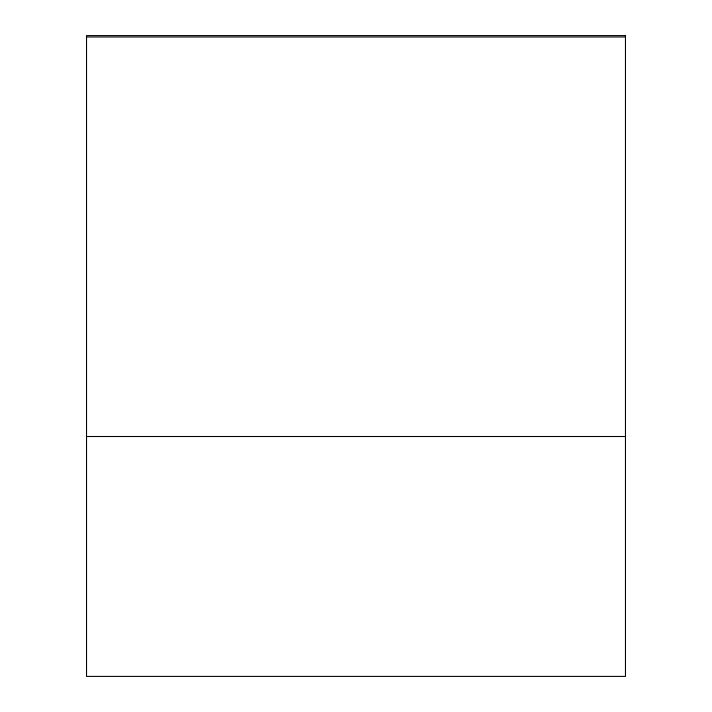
<?xml version="1.0" encoding="UTF-8"?>
<svg xmlns="http://www.w3.org/2000/svg" width="712" height="712" viewBox="0 0 712 712"><rect width="100%" height="100%" fill="white"/><g stroke="black" fill="none" stroke-linecap="round" stroke-linejoin="round"><path stroke-width="1.07" d="M86.535 36.979L625.465 36.979M86.535 436.509L625.465 436.509M625.465 35.6L86.535 35.6L86.535 676.4L625.465 676.4L625.465 35.6"/></g></svg>
